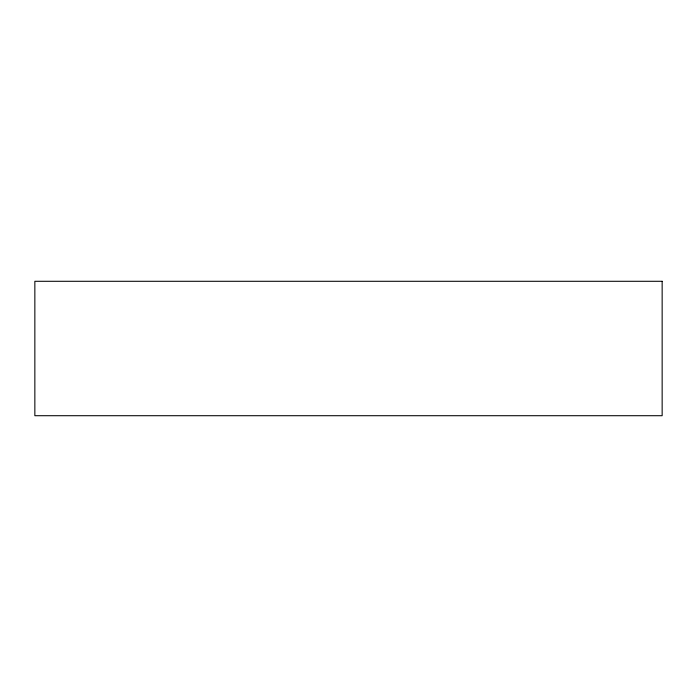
<?xml version="1.0" encoding="UTF-8"?>
<svg xmlns="http://www.w3.org/2000/svg" width="697" height="697" viewBox="0 0 697 697"><rect width="100%" height="100%" fill="white"/><g stroke="black" fill="none" stroke-linecap="round" stroke-linejoin="round"><path stroke-width="1.05" d="M662.15 281.292L34.85 281.292L34.85 415.708L662.15 415.708L662.15 281.292"/></g></svg>
